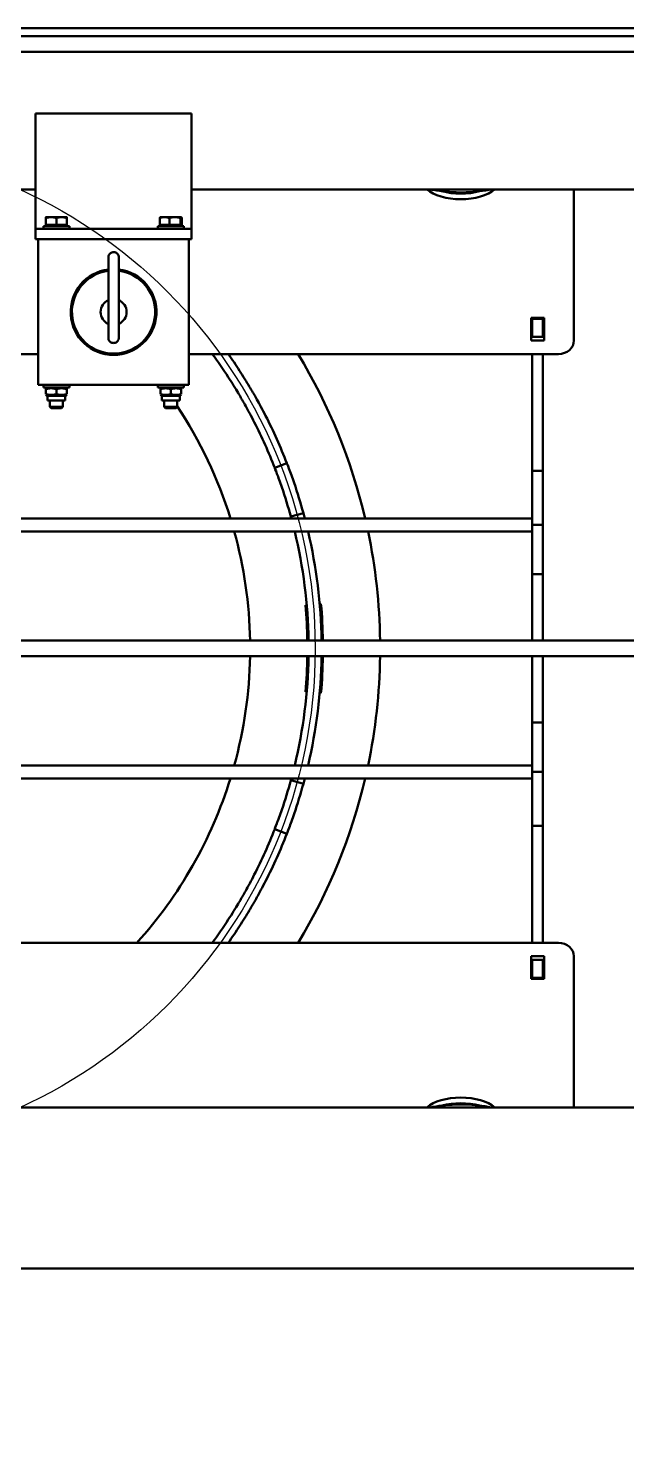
# Model space of a CAD drawing. Extents: x -3873 to 164127, y 7129 to 96529.
# Drawn here: x 86452 to 86683, y 70032 to 70574 of the extents above; entities that cross this region are included whole.
import ezdxf

# ---------------------------------------------------------------- set-up
doc = ezdxf.new("R2010")
doc.units = 0
doc.layers.add('KROMEKA', color=1, linetype='CONTINUOUS')
doc.layers.add('LAYOUT Kromeka', color=1, linetype='CONTINUOUS', lineweight=5)
doc.layers.add('Visible (ISO)', color=7, linetype='CONTINUOUS', lineweight=50)

# ---------------------------------------------------------------- blocks, each defined once
blk = doc.blocks.new('Ana gerdirme')
at = {"layer": 'Visible (ISO)', "color": 0}
for p, q in [((53060.41, 103062.31), (52331.26, 103062.31)), ((53060.41, 103059.21), (52062.41, 103059.21)), ((53060.41, 103053.21), (52062.41, 103053.21)), ((52336.91, 103029.5), (52336.91, 103026.86)), ((52396.91, 103029.5), (52336.91, 103029.5)), ((52396.91, 103026.86), (52396.91, 103029.5)), ((52336.91, 102986.37), (52336.91, 103026.86)), ((52396.91, 103026.86), (52396.91, 102986.37)), ((52336.91, 103000.31), (51471.91, 103000.31)), ((52923.91, 103000.31), (52396.91, 103000.31)), ((52543.91, 102987.47), (52543.91, 103000.31)), ((52336.91, 102985.16), (52336.91, 102986.37)), ((52339.91, 102986.16), (52349.91, 102986.16)), ((52339.91, 102985.16), (52339.91, 102986.16)), ((52342.91, 102989.66), (52340.91, 102989.66)), ((52340.91, 102986.66), (52340.91, 102989.3)), ((52344.91, 102986.66), (52340.91, 102986.66)), ((52341.56, 102986.66), (52341.56, 102986.16)), ((52346.91, 102989.66), (52342.91, 102989.66)), ((52344.91, 102986.66), (52344.91, 102989.3)), ((52348.91, 102986.66), (52344.91, 102986.66)), ((52348.91, 102989.66), (52346.91, 102989.66)), ((52348.26, 102986.66), (52348.26, 102986.16)), ((52348.91, 102986.66), (52348.91, 102989.3)), ((52349.91, 102985.16), (52349.91, 102986.16)), ((52383.91, 102986.16), (52393.91, 102986.16)), ((52383.91, 102985.16), (52383.91, 102986.16)), ((52384.67, 102986.66), (52384.67, 102989.3)), ((52388.38, 102986.66), (52384.67, 102986.66)), ((52384.91, 102989.66), (52384.88, 102989.64)), ((52386.52, 102989.66), (52384.91, 102989.66)), ((52385.56, 102986.66), (52385.56, 102986.16)), ((52390.5, 102989.66), (52386.52, 102989.66)), ((52388.38, 102986.66), (52388.38, 102989.3)), ((52392.62, 102986.66), (52388.38, 102986.66)), ((52392.88, 102989.66), (52390.5, 102989.66)), ((52392.26, 102986.66), (52392.26, 102986.16)), ((52392.62, 102986.66), (52392.62, 102989.3)), ((52393.15, 102986.66), (52392.62, 102986.66)), ((52392.91, 102989.66), (52392.88, 102989.66)), ((52392.91, 102989.66), (52392.94, 102989.64)), ((52393.15, 102986.66), (52393.15, 102989.3)), ((52393.91, 102985.16), (52393.91, 102986.16)), ((52396.91, 102986.37), (52396.91, 102985.16)), ((52543.91, 102987.47), (52543.91, 102977.37)), ((52336.91, 102985.16), (52340.91, 102985.16)), ((52336.91, 102985.16), (52336.91, 102981.16)), ((52337.91, 102981.16), (52336.91, 102981.16)), ((52395.91, 102981.16), (52337.91, 102981.16)), ((52337.91, 102981.16), (52337.91, 102925.16)), ((52392.91, 102985.16), (52340.91, 102985.16)), ((52340.91, 102981.16), (52392.91, 102981.16)), ((52392.91, 102985.16), (52396.91, 102985.16)), ((52396.91, 102981.16), (52395.91, 102981.16)), ((52395.91, 102925.16), (52395.91, 102981.16)), ((52396.91, 102981.16), (52396.91, 102985.16)), ((52543.91, 102942.21), (52543.91, 102977.37)), ((52364.91, 102943.18), (52364.91, 102974.27)), ((52368.91, 102974.27), (52368.91, 102943.18)), ((52527.41, 102950.87), (52532.41, 102950.87)), ((52527.41, 102942.21), (52527.41, 102950.87)), ((52527.91, 102950.5), (52527.91, 102950.87)), ((52527.91, 102950.5), (52531.91, 102950.5)), ((52527.91, 102943.57), (52527.91, 102950.5)), ((52531.91, 102950.5), (52531.91, 102950.87)), ((52531.91, 102943.57), (52531.91, 102950.5)), ((52532.41, 102950.87), (52532.41, 102942.21)), ((52527.41, 102944.21), (52527.91, 102944.21)), ((52532.41, 102942.21), (52527.41, 102942.21)), ((52527.91, 102943.57), (52531.91, 102943.57)), ((52531.91, 102944.21), (52532.41, 102944.21)), ((52337.91, 102937.01), (52003.91, 102937.01)), ((52537.91, 102937.01), (52395.91, 102937.01)), ((52527.91, 102892.06), (52527.91, 102937.01)), ((52531.91, 102892.06), (52531.91, 102937.01)), ((52337.91, 102925.16), (52395.91, 102925.16)), ((52339.91, 102925.16), (52339.91, 102924.16)), ((52349.91, 102924.16), (52339.91, 102924.16)), ((52341.46, 102924.16), (52340.91, 102923.84)), ((52340.91, 102923.48), (52340.91, 102923.84)), ((52340.91, 102923.48), (52340.91, 102921.63)), ((52341.46, 102920.96), (52340.91, 102921.28)), ((52348.36, 102920.96), (52341.46, 102920.96)), ((52341.46, 102920.96), (52341.46, 102919.16)), ((52344.91, 102923.48), (52344.91, 102921.63)), ((52348.36, 102924.16), (52348.91, 102923.84)), ((52348.36, 102920.96), (52348.91, 102921.28)), ((52348.36, 102920.96), (52348.36, 102919.16)), ((52348.91, 102923.84), (52348.91, 102923.48)), ((52348.91, 102923.48), (52348.91, 102921.63)), ((52349.91, 102925.16), (52349.91, 102924.16)), ((52383.91, 102925.16), (52383.91, 102924.16)), ((52393.91, 102924.16), (52383.91, 102924.16)), ((52385.46, 102924.16), (52384.91, 102923.84)), ((52384.91, 102923.48), (52384.91, 102923.84)), ((52384.91, 102923.48), (52384.91, 102921.63)), ((52385.46, 102920.96), (52384.91, 102921.28)), ((52392.36, 102920.96), (52385.46, 102920.96)), ((52385.46, 102920.96), (52385.46, 102919.16)), ((52388.91, 102923.48), (52388.91, 102921.63)), ((52392.36, 102924.16), (52392.91, 102923.84)), ((52392.36, 102920.96), (52392.91, 102921.28)), ((52392.36, 102920.96), (52392.36, 102919.16)), ((52392.91, 102923.84), (52392.91, 102923.48)), ((52392.91, 102923.48), (52392.91, 102921.63)), ((52393.91, 102925.16), (52393.91, 102924.16)), ((52348.36, 102919.16), (52341.46, 102919.16)), ((52342.41, 102919.16), (52342.41, 102916.65)), ((52342.41, 102916.65), (52347.41, 102916.65)), ((52342.9, 102916.16), (52342.41, 102916.65)), ((52346.92, 102916.16), (52342.9, 102916.16)), ((52346.92, 102916.16), (52347.41, 102916.65)), ((52347.41, 102919.16), (52347.41, 102916.65)), ((52392.36, 102919.16), (52385.46, 102919.16)), ((52386.41, 102919.16), (52386.41, 102916.65)), ((52386.41, 102916.65), (52391.41, 102916.65)), ((52386.9, 102916.16), (52386.41, 102916.65)), ((52390.92, 102916.16), (52386.9, 102916.16)), ((52390.92, 102916.16), (52391.41, 102916.65)), ((52391.41, 102919.16), (52391.41, 102916.65)), ((52433.53, 102895.08), (52428.87, 102893.26)), ((52527.91, 102892.06), (52531.91, 102892.06)), ((52527.91, 102873.81), (52527.91, 102892.06)), ((52531.91, 102871.31), (52531.91, 102892.06)), ((52309.41, 102873.81), (52527.91, 102873.81)), ((52439.89, 102875.85), (52435.07, 102874.53)), ((52527.91, 102873.81), (52527.91, 102868.81)), ((52309.41, 102868.81), (52527.91, 102868.81)), ((52527.91, 102871.31), (52531.91, 102871.31)), ((52527.91, 102852.31), (52527.91, 102868.81)), ((52531.91, 102852.31), (52531.91, 102871.31)), ((52527.91, 102852.31), (52531.91, 102852.31)), ((52527.91, 102826.81), (52527.91, 102852.31)), ((52531.91, 102826.81), (52531.91, 102852.31)), ((52440.68, 102840.46), (52441.18, 102840.5)), ((52446.16, 102840.94), (52446.66, 102840.98)), ((52194.94, 102826.81), (52871.54, 102826.81)), ((52194.94, 102820.81), (52871.54, 102820.81)), ((52527.91, 102795.31), (52527.91, 102820.81)), ((52531.91, 102795.31), (52531.91, 102820.81)), ((52441.18, 102807.12), (52440.68, 102807.16)), ((52446.66, 102806.64), (52446.16, 102806.68)), ((52527.91, 102795.31), (52531.91, 102795.31)), ((52527.91, 102778.81), (52527.91, 102795.31)), ((52531.91, 102776.31), (52531.91, 102795.31)), ((52309.41, 102778.81), (52527.91, 102778.81)), ((52527.91, 102778.81), (52527.91, 102773.81)), ((52527.91, 102776.31), (52531.91, 102776.31)), ((52531.91, 102755.56), (52531.91, 102776.31)), ((52309.41, 102773.81), (52527.91, 102773.81)), ((52439.89, 102771.77), (52435.07, 102773.09)), ((52527.91, 102755.56), (52527.91, 102773.81)), ((52428.87, 102754.36), (52433.53, 102752.55)), ((52527.91, 102710.61), (52527.91, 102755.56)), ((52527.91, 102755.56), (52531.91, 102755.56)), ((52531.91, 102710.61), (52531.91, 102755.56)), ((52537.91, 102710.61), (51916.41, 102710.61)), ((52527.41, 102705.42), (52527.41, 102696.76)), ((52532.41, 102705.42), (52527.41, 102705.42)), ((52527.91, 102704.05), (52531.91, 102704.05)), ((52527.91, 102697.12), (52527.91, 102704.05)), ((52531.91, 102697.12), (52531.91, 102704.05)), ((52532.41, 102696.76), (52532.41, 102705.42)), ((52543.91, 102705.42), (52543.91, 102670.26)), ((52527.41, 102703.42), (52527.91, 102703.42)), ((52531.91, 102703.42), (52532.41, 102703.42)), ((52527.41, 102696.76), (52532.41, 102696.76)), ((52527.91, 102697.12), (52531.91, 102697.12)), ((52527.91, 102696.76), (52527.91, 102697.12)), ((52531.91, 102696.76), (52531.91, 102697.12)), ((52543.91, 102660.15), (52543.91, 102670.26)), ((52543.91, 102660.15), (52543.91, 102647.31)), ((52923.91, 102647.31), (51060.41, 102647.31)), ((53060.41, 102585.31), (52331.26, 102585.31))]:
    blk.add_line(p, q, dxfattribs=at)
for centre, radius, start, end in [((52366.91, 102953.16), 16.5, 96.9621, 83.0379), ((52366.91, 102953.16), 16, 97.1808, 82.8192), ((52366.91, 102953.16), 5, 113.5782, 246.4218), ((52366.91, 102953.16), 5, 293.5782, 66.4218), ((52250.41, 102823.81), 191.5, 32.9933, 36.2362), ((52250.41, 102823.81), 196.5, 32.9171, 35.1749), ((52250.41, 102823.81), 219, 13.1976, 31.1238), ((52250.41, 102823.81), 169, 17.209, 33.455), ((52250.41, 102823.81), 191.5, 21.2644, 27.0067), ((52250.41, 102823.81), 196.5, 21.2644, 27.0829), ((52250.41, 102823.81), 191.5, 15.3576, 18.9017), ((52250.41, 102823.81), 196.5, 15.3576, 18.9017), ((52250.41, 102823.81), 191.5, 15.1351, 15.3576), ((52250.41, 102823.81), 196.5, 14.7412, 15.3576), ((52250.41, 102823.81), 169, 1.0171, 15.4426), ((52250.41, 102823.81), 191.5, 0.8976, 13.5909), ((52250.41, 102823.81), 196.5, 0.8747, 13.2387), ((52250.41, 102823.81), 219, 0.7848, 11.8576), ((52250.41, 102823.81), 191, 0.8999, 5), ((52250.41, 102823.81), 197, 0.8725, 5), ((52250.41, 102823.81), 169, 344.5574, 358.9828), ((52250.41, 102823.81), 191.5, 346.4091, 359.1023), ((52250.41, 102823.81), 191, 355, 359.1), ((52250.41, 102823.81), 196.5, 346.7613, 359.1252), ((52250.41, 102823.81), 197, 355, 359.1274), ((52250.41, 102823.81), 219, 348.1424, 359.215), ((52250.41, 102823.81), 169, 317.9472, 342.791), ((52250.41, 102823.81), 191.5, 341.0983, 344.6424), ((52250.41, 102823.81), 191.5, 344.6424, 344.8649), ((52250.41, 102823.81), 196.5, 341.0983, 344.6424), ((52250.41, 102823.81), 219, 328.8762, 346.8024), ((52250.41, 102823.81), 196.5, 344.6424, 345.2588), ((52250.41, 102823.81), 191.5, 332.9933, 338.7356), ((52250.41, 102823.81), 196.5, 332.9171, 338.7356), ((52250.41, 102823.81), 191.5, 323.7638, 327.0067), ((52250.41, 102823.81), 196.5, 324.8251, 327.0829)]:
    blk.add_arc(centre, radius, start, end, dxfattribs=at)
for centre, major_axis, ratio, start_param, end_param in [((52500.41, 103004.02), (-15, 0), 0.5, 0.518114, 2.623478), ((52500.41, 103006.19), (-15, 0), 0.5, 1.071008, 2.070584), ((52537.91, 102942.21), (6, 0), 0.866025, 4.712389, 6.283185), ((52537.91, 102705.42), (6, 0), 0.866025, 0, 1.570796), ((52500.41, 102643.6), (15, 0), 0.5, 0.518047, 2.623546), ((52500.41, 102641.43), (15, 0), 0.5, 1.071008, 2.070584)]:
    blk.add_ellipse(centre, major_axis=major_axis, ratio=ratio, start_param=start_param, end_param=end_param, dxfattribs=at)
for points, knots in [([(52488.82, 103000.31), (52489.58, 103000.16), (52490.37, 103000.02), (52494.4, 102999.38), (52497.81, 102999.15), (52504.58, 102999.23), (52507.94, 102999.55), (52511.42, 103000.2), (52511.71, 103000.25), (52512, 103000.31)], [5.8641834, 5.8641834, 5.8641834, 5.8641834, 5.9441455, 5.9441455, 6.2730696, 6.2730696, 6.6009949, 6.6009949, 6.6311876, 6.6311876, 6.6311876, 6.6311876]), ([(52364.91, 102974.27), (52364.91, 102974.35), (52364.92, 102974.44), (52364.94, 102974.61), (52364.96, 102974.69), (52365.04, 102974.97), (52365.13, 102975.17), (52365.38, 102975.52), (52365.53, 102975.67), (52365.88, 102975.93), (52366.08, 102976.03), (52366.49, 102976.16), (52366.7, 102976.19), (52366.98, 102976.19), (52367.05, 102976.19), (52367.34, 102976.16), (52367.56, 102976.1), (52367.96, 102975.92), (52368.14, 102975.79), (52368.46, 102975.5), (52368.59, 102975.32), (52368.79, 102974.95), (52368.86, 102974.75), (52368.9, 102974.45), (52368.91, 102974.36), (52368.91, 102974.27)], [0, 0, 0, 0, 0.025633, 0.025633, 0.0507729, 0.0507729, 0.1137016, 0.1137016, 0.1783727, 0.1783727, 0.2440229, 0.2440229, 0.3064752, 0.3064752, 0.3270774, 0.3270774, 0.3938634, 0.3938634, 0.4591534, 0.4591534, 0.5232668, 0.5232668, 0.5853404, 0.5853404, 0.612901, 0.612901, 0.612901, 0.612901]), ([(52368.91, 102943.18), (52368.91, 102943.13), (52368.91, 102943.08), (52368.89, 102942.82), (52368.83, 102942.62), (52368.66, 102942.23), (52368.54, 102942.05), (52368.25, 102941.74), (52368.07, 102941.6), (52367.65, 102941.37), (52367.38, 102941.29), (52367.05, 102941.26), (52366.98, 102941.25), (52366.71, 102941.25), (52366.5, 102941.28), (52366.1, 102941.41), (52365.9, 102941.51), (52365.54, 102941.76), (52365.39, 102941.92), (52365.14, 102942.27), (52365.05, 102942.46), (52364.96, 102942.74), (52364.94, 102942.83), (52364.92, 102943), (52364.91, 102943.09), (52364.91, 102943.18)], [0, 0, 0, 0, 0.0152494, 0.0152494, 0.0772045, 0.0772045, 0.1410768, 0.1410768, 0.2054498, 0.2054498, 0.2864584, 0.2864584, 0.3066606, 0.3066606, 0.367881, 0.367881, 0.4332527, 0.4332527, 0.4978506, 0.4978506, 0.5610593, 0.5610593, 0.5870565, 0.5870565, 0.6135947, 0.6135947, 0.6135947, 0.6135947]), ([(52411.03, 102928.09), (52411.71, 102927.04), (52412.43, 102925.91), (52413.73, 102923.81), (52414.31, 102922.85), (52415.23, 102921.32), (52415.62, 102920.66), (52416.13, 102919.78), (52416.25, 102919.56), (52416.25, 102919.56)], [1.508957, 1.508957, 1.508957, 1.508957, 1.885859, 1.885859, 2.262761, 2.262761, 2.639455, 2.639455, 3.016148, 3.016148, 3.016148, 3.016148]), ([(52420.58, 102922.06), (52420.58, 102922.06), (52420.46, 102922.28), (52419.95, 102923.16), (52419.56, 102923.82), (52418.65, 102925.35), (52418.06, 102926.31), (52416.76, 102928.41), (52416.05, 102929.54), (52415.36, 102930.59)], [3.016014, 3.016014, 3.016014, 3.016014, 3.392708, 3.392708, 3.769401, 3.769401, 4.146292, 4.146292, 4.523183, 4.523183, 4.523183, 4.523183]), ([(52425.36, 102913.27), (52424.79, 102914.39), (52424.17, 102915.58), (52423, 102917.75), (52422.46, 102918.74), (52421.6, 102920.29), (52421.22, 102920.96), (52420.71, 102921.84), (52420.58, 102922.06), (52420.58, 102922.06)], [4.52486, 4.52486, 4.52486, 4.52486, 4.901751, 4.901751, 5.278642, 5.278642, 5.655336, 5.655336, 6.032029, 6.032029, 6.032029, 6.032029]), ([(52416.25, 102919.56), (52416.25, 102919.56), (52416.38, 102919.34), (52416.89, 102918.46), (52417.27, 102917.79), (52418.13, 102916.24), (52418.67, 102915.25), (52419.84, 102913.08), (52420.46, 102911.89), (52421.03, 102910.77)], [6.032297, 6.032297, 6.032297, 6.032297, 6.40899, 6.40899, 6.785684, 6.785684, 7.162586, 7.162586, 7.539488, 7.539488, 7.539488, 7.539488]), ([(52428.87, 102893.26), (52428.87, 102893.26), (52429.2, 102892.43), (52429.74, 102891), (52430.25, 102889.64), (52430.93, 102887.76), (52431.58, 102885.85)], [-0.785398, -0.785398, -0.785398, -0.785398, 0.018728, 0.018728, 0.018728, 0.785398, 0.785398, 0.785398, 0.785398]), ([(52436.31, 102887.47), (52435.61, 102889.51), (52434.88, 102891.53), (52434.35, 102892.94), (52433.84, 102894.3), (52433.53, 102895.08), (52433.53, 102895.08)], [-0.785398, -0.785398, -0.785398, -0.785398, 0.016134, 0.016134, 0.016134, 0.785398, 0.785398, 0.785398, 0.785398]), ([(52431.58, 102761.78), (52430.9, 102759.77), (52430.18, 102757.8), (52429.66, 102756.42), (52429.17, 102755.11), (52428.87, 102754.36), (52428.87, 102754.36)], [-0.785398, -0.785398, -0.785398, -0.785398, 0.018728, 0.018728, 0.018728, 0.785398, 0.785398, 0.785398, 0.785398]), ([(52433.53, 102752.55), (52433.53, 102752.55), (52433.87, 102753.39), (52434.41, 102754.85), (52434.94, 102756.25), (52435.64, 102758.19), (52436.31, 102760.16)], [-0.785398, -0.785398, -0.785398, -0.785398, 0.016134, 0.016134, 0.016134, 0.785398, 0.785398, 0.785398, 0.785398]), ([(52421.03, 102736.85), (52420.46, 102735.73), (52419.84, 102734.54), (52418.67, 102732.37), (52418.13, 102731.38), (52417.27, 102729.83), (52416.89, 102729.16), (52416.38, 102728.28), (52416.25, 102728.06), (52416.25, 102728.06)], [4.525106, 4.525106, 4.525106, 4.525106, 4.902008, 4.902008, 5.27891, 5.27891, 5.655603, 5.655603, 6.032297, 6.032297, 6.032297, 6.032297]), ([(52420.58, 102725.56), (52420.58, 102725.56), (52420.71, 102725.78), (52421.22, 102726.66), (52421.6, 102727.33), (52422.46, 102728.88), (52423, 102729.87), (52424.17, 102732.04), (52424.79, 102733.23), (52425.36, 102734.35)], [6.032029, 6.032029, 6.032029, 6.032029, 6.408722, 6.408722, 6.785415, 6.785415, 7.162307, 7.162307, 7.539198, 7.539198, 7.539198, 7.539198]), ([(52416.25, 102728.06), (52416.25, 102728.06), (52416.13, 102727.84), (52415.62, 102726.96), (52415.23, 102726.3), (52414.31, 102724.77), (52413.73, 102723.81), (52412.43, 102721.72), (52411.71, 102720.58), (52411.03, 102719.53)], [0, 0, 0, 0, 0.376694, 0.376694, 0.753387, 0.753387, 1.130289, 1.130289, 1.507191, 1.507191, 1.507191, 1.507191]), ([(52415.36, 102717.03), (52416.05, 102718.08), (52416.76, 102719.21), (52418.06, 102721.31), (52418.65, 102722.27), (52419.56, 102723.8), (52419.95, 102724.46), (52420.46, 102725.34), (52420.58, 102725.56), (52420.58, 102725.56)], [-1.507169, -1.507169, -1.507169, -1.507169, -1.130278, -1.130278, -0.753386, -0.753386, -0.376693, -0.376693, 0, 0, 0, 0]), ([(52512.01, 102647.31), (52511.24, 102647.47), (52510.46, 102647.61), (52506.42, 102648.24), (52503.02, 102648.48), (52496.25, 102648.39), (52492.88, 102648.07), (52489.4, 102647.43), (52489.1, 102647.37), (52488.81, 102647.31)], [2.6524797, 2.6524797, 2.6524797, 2.6524797, 2.7325175, 2.7325175, 3.0614415, 3.0614415, 3.3893669, 3.3893669, 3.4196351, 3.4196351, 3.4196351, 3.4196351])]:
    blk.add_open_spline(points, degree=3, knots=knots, dxfattribs=at)
for points, weights in [([(52340.91, 102989.3), (52340.91, 102989.66), (52340.91, 102989.66)], [1, 1.0379548493, 1]), ([(52342.91, 102989.66), (52341.98, 102989.66), (52340.91, 102989.3)], [1, 1.0379548493, 1]), ([(52344.91, 102989.3), (52343.84, 102989.66), (52342.91, 102989.66)], [1, 1.0379548493, 1]), ([(52346.91, 102989.66), (52345.98, 102989.66), (52344.91, 102989.3)], [1, 1.0379548493, 1]), ([(52348.91, 102989.3), (52347.84, 102989.66), (52346.91, 102989.66)], [1, 1.0379548493, 1]), ([(52348.91, 102989.66), (52348.91, 102989.66), (52348.91, 102989.3)], [1, 1.0379548493, 1]), ([(52386.52, 102989.66), (52385.66, 102989.66), (52384.67, 102989.3)], [1, 1.0379548493, 1]), ([(52384.67, 102989.3), (52384.78, 102989.59), (52384.88, 102989.64)], [1, 1.02997310296, 1.01260643683]), ([(52388.38, 102989.3), (52387.38, 102989.66), (52386.52, 102989.66)], [1, 1.0379548493, 1]), ([(52390.5, 102989.66), (52389.51, 102989.66), (52388.38, 102989.3)], [1, 1.0379548493, 1]), ([(52392.62, 102989.3), (52391.48, 102989.66), (52390.5, 102989.66)], [1, 1.0379548493, 1]), ([(52392.88, 102989.66), (52392.76, 102989.66), (52392.62, 102989.3)], [1, 1.0379548493, 1]), ([(52393.15, 102989.3), (52393.01, 102989.66), (52392.88, 102989.66)], [1, 1.0379548493, 1]), ([(52344.91, 102923.48), (52342.91, 102924.15), (52340.91, 102923.48)], [1, 1.15470053838, 1]), ([(52340.91, 102921.63), (52342.91, 102920.97), (52344.91, 102921.63)], [1, 1.15470053838, 1]), ([(52348.91, 102923.48), (52346.91, 102924.15), (52344.91, 102923.48)], [1, 1.15470053838, 1]), ([(52344.91, 102921.63), (52346.91, 102920.97), (52348.91, 102921.63)], [1, 1.15470053838, 1]), ([(52388.91, 102923.48), (52386.91, 102924.15), (52384.91, 102923.48)], [1, 1.15470053838, 1]), ([(52384.91, 102921.63), (52386.91, 102920.97), (52388.91, 102921.63)], [1, 1.15470053838, 1]), ([(52392.91, 102923.48), (52390.91, 102924.15), (52388.91, 102923.48)], [1, 1.15470053838, 1]), ([(52388.91, 102921.63), (52390.91, 102920.97), (52392.91, 102921.63)], [1, 1.15470053838, 1])]:
    blk.add_rational_spline(points, weights, degree=2, dxfattribs=at)

msp = doc.modelspace()

# ---------------------------------------------------------------- linework, layer by layer
at = {"layer": 'KROMEKA'}
msp.add_lwpolyline([(69708.57, 40603.08), (64889.63, 40603.08, -1), (64889.63, 41088.08), (69422.79, 41088.08, 0.414214), (69616.79, 41282.08), (69616.79, 70335.24, -0.414213), (69810.79, 70529.24), (86368.79, 70529.24, -1), (86368.79, 70141.24), (84487.55, 70141.27, 0.414222), (84293.55, 69947.27), (84293.54, 65026, -0.999999), (83807.69, 65026), (83807.79, 69947.24, 0.414226), (83613.79, 70141.24), (70401.79, 70141.24, 0.414214), (70207.79, 69947.24), (70207.79, 69642.02)], format="xyb", dxfattribs=at)

# ---------------------------------------------------------------- block references
at = {"layer": 'LAYOUT Kromeka', "linetype": 'Continuous'}
msp.add_blockref('Ana gerdirme', (34118.38, -32488.57), dxfattribs=at)

doc.saveas('drawing.dxf')
